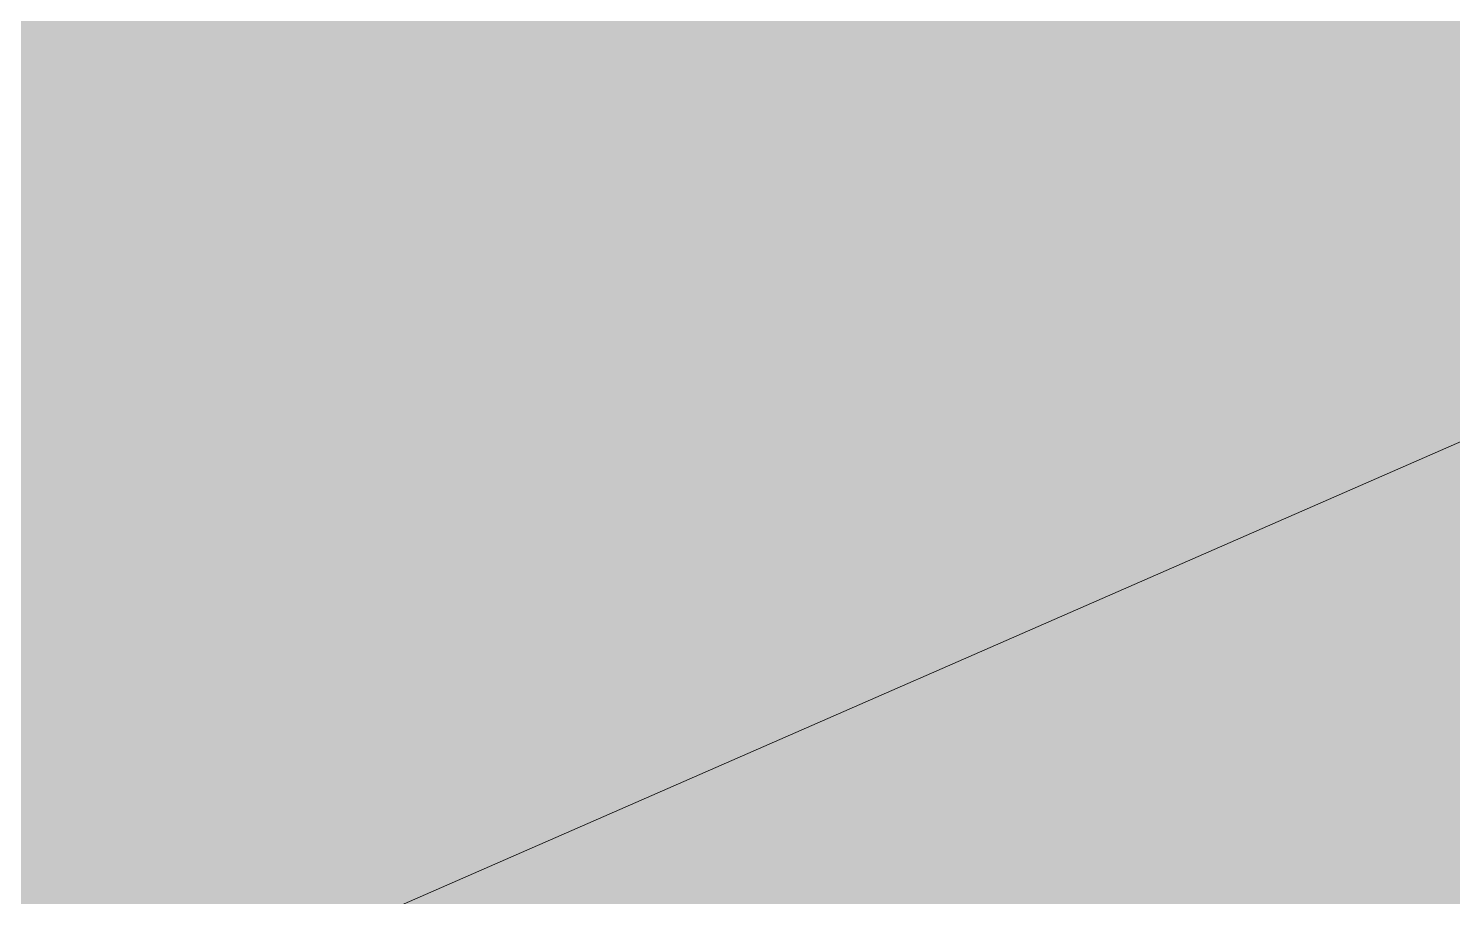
# Model space of a CAD drawing. Header units: metres. Extents: x -45 to 1930, y -347 to 488.
# Drawn here: x 282.249 to 285.501, y -11.258 to -9.276 of the extents above; entities that cross this region are included whole.
import ezdxf

# ---------------------------------------------------------------- set-up
doc = ezdxf.new("R2010")
doc.units = ezdxf.units.M
doc.layers.add('srafa pozemek', color=60, linetype='Continuous')
doc.layers.add('zariz.predmety', color=203, linetype='Continuous')

msp = doc.modelspace()

# ---------------------------------------------------------------- hatches: boundary and pattern name
at = {"layer": 'srafa pozemek', "linetype": 'Continuous', "lineweight": 0}
h = msp.add_hatch(color=256, dxfattribs=at)
h.paths.add_polyline_path([(276.396756, -6.461814), (304.224323, -12.356896), (304.738556, -12.431053), (319.972339, -47.086498), (316.157232, -48.53174), (306.539377, -52.495263), (291.298899, -58.147889), (286.487939, -43.14322), (283.67829, -30.994972), (281.535834, -22.100834), (277.940623, -10.266371)])
h.paths.add_polyline_path([(288.633542, -16.395366), (300.954108, -17.24279), (308.305379, -34.058251), (298.409693, -38.384381), (289.005074, -16.872046), (288.836865, -16.86045)], flags=16)

# ---------------------------------------------------------------- linework, layer by layer
at = {"linetype": 'Continuous', "lineweight": 0}
msp.add_line((287.865835, -9.19359), (280.71051, -12.321707), dxfattribs=at)
at = {"layer": 'zariz.predmety', "color": 253, "linetype": 'Continuous', "ltscale": 0.001}
for points in [[(282.789865, -9.186164, 0, 0, 0.52056705), (282.789865, -9.186164, 0, 0.05, 0.52056705), (283.12623, -9.381527, 0, 0.05, 0.52056705), (282.789865, -9.186164, 0.05, 0.05, 0)], [(285.452829, -9.524403, 0, 0, 0.52056705), (285.452829, -9.524403, 0, 0.05, 0.52056705), (285.840282, -9.191496, 0, 0.05, 0.52056705), (285.870133, -9.202107, 0, 0.05, 0.52056705), (286.289781, -9.36472, 0, 0.05, 0.52056705), (285.452829, -9.524403, 0.05, 0.05, 0)], [(282.782694, -9.677792, 0, 0, 0.52056705), (282.782694, -9.677792, 0, 0.05, 0.52056705), (282.497428, -9.413348, 0, 0.05, 0.52056705), (282.782694, -9.677792, 0.05, 0.05, 0)], [(284.628221, -9.541639, 0, 0, 0.52056705), (284.628221, -9.541639, 0, 0.05, 0.52056705), (284.897858, -9.975509, 0, 0.05, 0.52056705), (284.882799, -10.003383, 0, 0.05, 0.52056705), (284.657831, -10.393174, 0, 0.05, 0.52056705), (284.628221, -9.541639, 0.05, 0.05, 0)], [(285.010371, -9.611584, 0, 0, 0.52056705), (285.010371, -9.611584, 0, 0.05, 0.52056705), (284.765796, -9.914059, 0, 0.05, 0.52056705), (285.010371, -9.611584, 0.05, 0.05, 0)], [(282.584977, -9.638456, 0, 0, 0.52056705), (282.584977, -9.638456, 0, 0.05, 0.52056705), (282.835579, -9.935956, 0, 0.05, 0.52056705), (282.584977, -9.638456, 0.05, 0.05, 0)], [(282.42789, -9.709004, 0, 0, 0.52056705), (282.42789, -9.709004, 0, 0.05, 0.52056705), (282.764255, -9.904366, 0, 0.05, 0.52056705), (282.42789, -9.709004, 0.05, 0.05, 0)], [(283.757464, -9.777616, 0, 0, 0.52056705), (283.757464, -9.777616, 0, 0.05, 0.52056705), (283.582634, -10.257598, 0, 0.05, 0.52056705), (283.55141, -10.262961, 0, 0.05, 0.52056705), (283.105887, -10.326648, 0, 0.05, 0.52056705), (283.757464, -9.777616, 0.05, 0.05, 0)], [(285.16757, -9.773258, 0, 0, 0.52056705), (285.16757, -9.773258, 0, 0.05, 0.52056705), (284.922995, -10.075733, 0, 0.05, 0.52056705), (285.16757, -9.773258, 0.05, 0.05, 0)], [(283.800582, -9.835822, 0, 0, 0.52056705), (283.800582, -9.835822, 0, 0.05, 0.52056705), (284.070219, -10.269692, 0, 0.05, 0.52056705), (284.055161, -10.297566, 0, 0.05, 0.52056705), (283.830193, -10.687357, 0, 0.05, 0.52056705), (283.800582, -9.835822, 0.05, 0.05, 0)], [(284.566617, -9.821842, 0, 0, 0.52056705), (284.566617, -9.821842, 0, 0.05, 0.52056705), (284.322042, -10.124316, 0, 0.05, 0.52056705), (284.566617, -9.821842, 0.05, 0.05, 0)], [(282.2922, -9.889111, 0, 0, 0.52056705), (282.2922, -9.889111, 0, 0.05, 0.52056705), (282.628565, -10.084473, 0, 0.05, 0.52056705), (282.2922, -9.889111, 0.05, 0.05, 0)], [(285.144071, -10.128656, 0, 0, 0.52056705), (285.144071, -10.128656, 0, 0.05, 0.52056705), (285.449087, -9.887258, 0, 0.05, 0.52056705), (285.144071, -10.128656, 0.05, 0.05, 0)], [(284.182732, -9.905767, 0, 0, 0.52056705), (284.182732, -9.905767, 0, 0.05, 0.52056705), (283.938157, -10.208241, 0, 0.05, 0.52056705), (284.182732, -9.905767, 0.05, 0.05, 0)], [(282.793979, -10.251053, 0, 0, 0.52056705), (282.793979, -10.251053, 0, 0.05, 0.52056705), (283.181432, -9.918145, 0, 0.05, 0.52056705), (283.211283, -9.928757, 0, 0.05, 0.52056705), (283.630931, -10.09137, 0, 0.05, 0.52056705), (282.793979, -10.251053, 0.05, 0.05, 0)], [(285.213226, -9.939297, 0, 0, 0.52056705), (285.213226, -9.939297, 0, 0.05, 0.52056705), (284.880854, -10.141377, 0, 0.05, 0.52056705), (285.213226, -9.939297, 0.05, 0.05, 0)], [(282.281611, -10.277465, 0, 0, 0.52056705), (282.281611, -10.277465, 0, 0.05, 0.52056705), (282.669064, -9.944557, 0, 0.05, 0.52056705), (282.698916, -9.955169, 0, 0.05, 0.52056705), (283.118563, -10.117782, 0, 0.05, 0.52056705), (282.281611, -10.277465, 0.05, 0.05, 0)], [(283.200167, -10.450609, 0, 0, 0.52056705), (283.200167, -10.450609, 0, 0.05, 0.52056705), (282.914901, -10.186164, 0, 0.05, 0.52056705), (283.200167, -10.450609, 0.05, 0.05, 0)], [(283.911843, -10.381859, 0, 0, 0.52056705), (283.911843, -10.381859, 0, 0.05, 0.52056705), (283.554017, -10.229318, 0, 0.05, 0.52056705), (283.911843, -10.381859, 0.05, 0.05, 0)], [(284.316433, -10.422839, 0, 0, 0.52056705), (284.316433, -10.422839, 0, 0.05, 0.52056705), (284.621449, -10.181441, 0, 0.05, 0.52056705), (284.316433, -10.422839, 0.05, 0.05, 0)], [(284.385588, -10.23348, 0, 0, 0.52056705), (284.385588, -10.23348, 0, 0.05, 0.52056705), (284.053215, -10.43556, 0, 0.05, 0.52056705), (284.385588, -10.23348, 0.05, 0.05, 0)], [(282.567943, -10.295426, 0, 0, 0.52056705), (282.567943, -10.295426, 0, 0.05, 0.52056705), (282.904308, -10.490788, 0, 0.05, 0.52056705), (282.567943, -10.295426, 0.05, 0.05, 0)], [(283.560441, -10.349719, 0, 0, 0.52056705), (283.560441, -10.349719, 0, 0.05, 0.52056705), (283.811043, -10.647219, 0, 0.05, 0.52056705), (283.560441, -10.349719, 0.05, 0.05, 0)], [(283.652092, -10.666597, 0, 0, 0.52056705), (283.652092, -10.666597, 0, 0.05, 0.52056705), (283.366826, -10.402152, 0, 0.05, 0.52056705), (283.652092, -10.666597, 0.05, 0.05, 0)], [(283.002451, -10.411272, 0, 0, 0.52056705), (283.002451, -10.411272, 0, 0.05, 0.52056705), (283.253053, -10.708772, 0, 0.05, 0.52056705), (283.002451, -10.411272, 0.05, 0.05, 0)], [(282.709674, -10.661927, 0, 0, 0.52056705), (282.709674, -10.661927, 0, 0.05, 0.52056705), (283.046039, -10.857289, 0, 0.05, 0.52056705), (282.709674, -10.661927, 0.05, 0.05, 0)], [(282.483946, -10.924294, 0, 0, 0.52056705), (282.483946, -10.924294, 0, 0.05, 0.52056705), (282.147581, -10.728932, 0, 0.05, 0.52056705), (282.483946, -10.924294, 0.05, 0.05, 0)], [(282.699084, -11.050281, 0, 0, 0.52056705), (282.699084, -11.050281, 0, 0.05, 0.52056705), (283.086538, -10.717374, 0, 0.05, 0.52056705), (283.116389, -10.727985, 0, 0.05, 0.52056705), (283.536037, -10.890598, 0, 0.05, 0.52056705), (282.699084, -11.050281, 0.05, 0.05, 0)]]:
    msp.add_lwpolyline(points, format="xyseb", close=True, dxfattribs=at)

doc.saveas('drawing.dxf')
